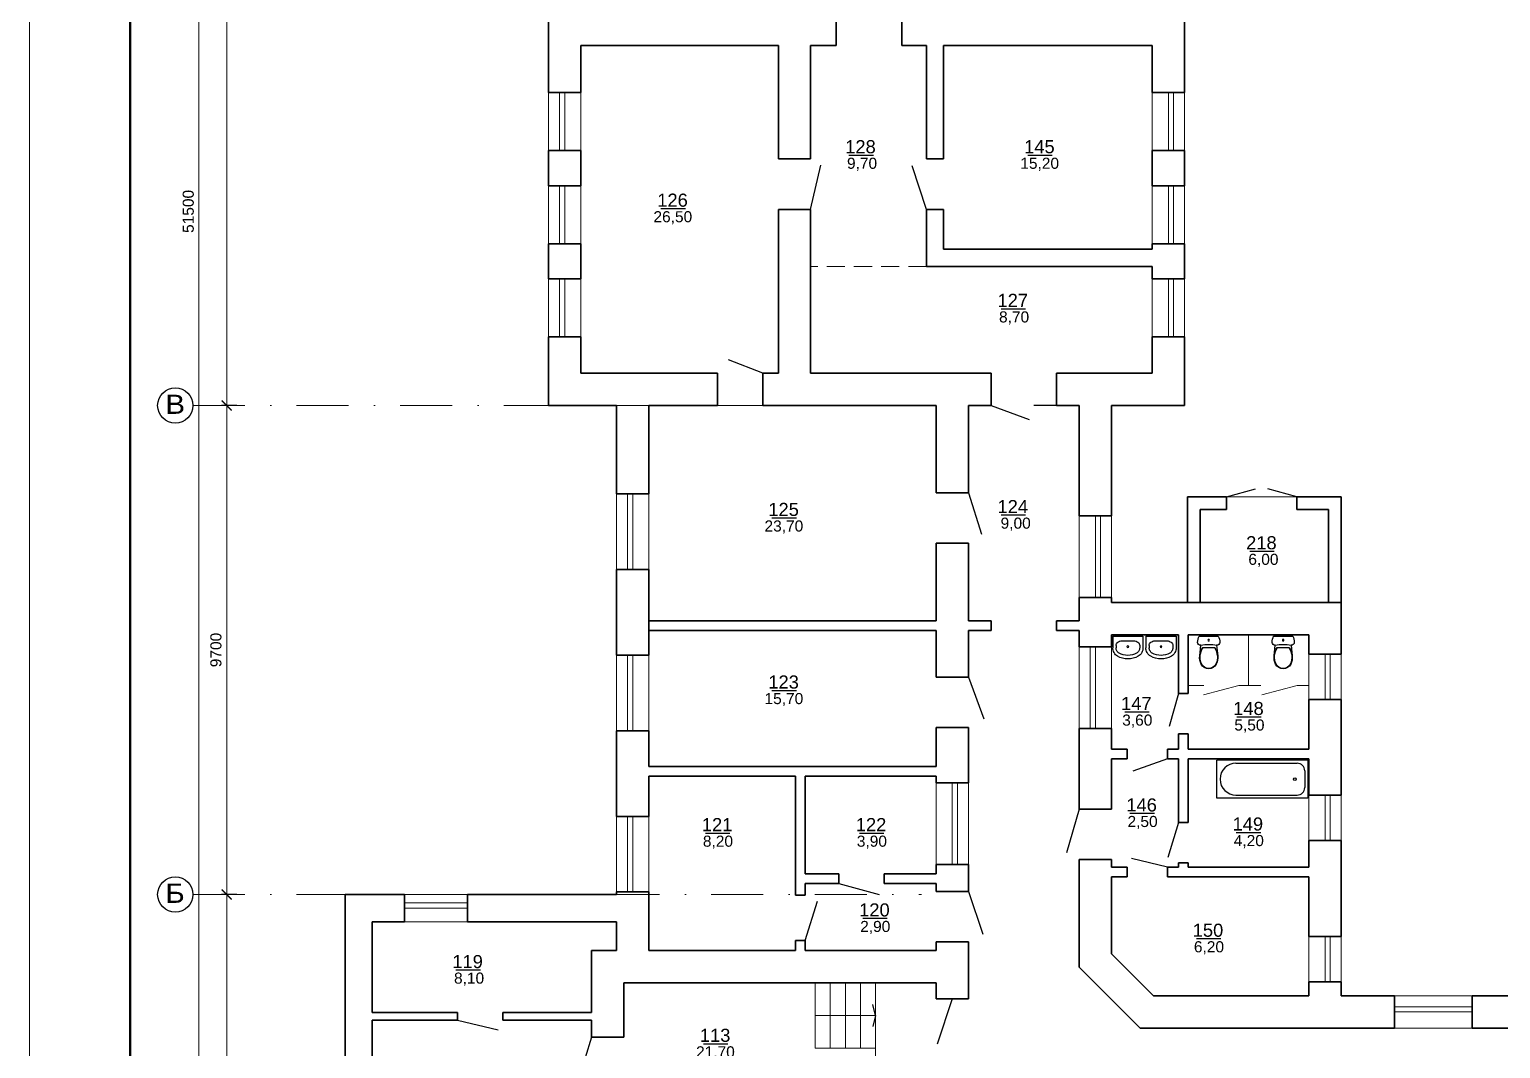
# Model space of a CAD drawing. Header units: millimetres. Extents: x 752233 to 2620908, y -654617 to -58944.
# Drawn here: x 1129820 to 1159016, y -239741 to -219525 of the extents above; entities that cross this region are included whole.
import ezdxf

# ---------------------------------------------------------------- set-up
doc = ezdxf.new("R2010")
doc.units = ezdxf.units.MM
doc.header["$LTSCALE"] = 90
for name, pattern in [('DASHDOT', [25.4, 12.7, -6.35, 0, -6.35]), ('K5LT_DASHED_REINFORCED', [6, 4, -2]), ('Wipeout_Contour', [1000000.0, 0, -1000000.0])]:
    doc.linetypes.add(name, pattern=pattern)
doc.layers.get('0').update_dxf_attribs({"lineweight": 15})
doc.layers.get('DefPoints').update_dxf_attribs({"color": 255, "lineweight": 9})
doc.layers.add('Shutters', color=7, linetype='Continuous')
doc.styles.add('style2', font='ARIAL.TTF')
doc.dimstyles.new('ARKO_TICK_EXTLINES', dxfattribs={"dimscale": 100, "dimtxt": 2.2, "dimasz": 2, "dimexe": 1, "dimexo": 1, "dimgap": 1, "dimtad": 1, "dimdec": 0, "dimzin": 0, "dimtxsty": 'style2', "dimblk": 'ARCHTICK', "dimcen": 2, "dimdle": 2, "dimclrd": 5, "dimadec": 0, "dimazin": 0, "dimtfac": 1, "dimtdec": 0, "dimtix": 1, "dimtmove": 0, "dimatfit": 0, "dimfxl": 0, "dimtolj": 1, "dimtzin": 0, "dimlwd": 20, "dimarcsym": 0})

# ---------------------------------------------------------------- blocks, each defined once
blk = doc.blocks.new('A$C0C1168F7')
at = {"color": 254, "linetype": 'Wipeout_Contour', "ltscale": 5960.404581}
blk.add_wipeout([(0, 450), (0, 221), (3, 187), (11, 155), (26, 124), (44, 97), (68, 73), (95, 54), (160, 24), (229, 6), (300, 0), (371, 6), (440, 24), (505, 54), (532, 73), (556, 97), (574, 124), (589, 155), (597, 187), (600, 221), (600, 450)], dxfattribs=at).dxf.layer = 'Shutters'
at = {"layer": 'Shutters', "color": 133, "linetype": 'Continuous'}
for p, q in [((0, 450), (0, 221)), ((600, 450), (0, 450)), ((181, 358), (181, 358)), ((419, 358), (181, 358)), ((600, 450), (600, 221)), ((65, 267), (65, 221)), ((535, 267), (535, 221))]:
    blk.add_line(p, q, dxfattribs=at)
for points in [[(181, 358), (159, 356), (137, 351), (117, 342), (99, 331), (85, 317), (74, 302), (67, 284), (65, 267)], [(535, 267), (533, 284), (526, 302), (515, 317), (501, 331), (483, 342), (463, 351), (441, 356), (419, 358)], [(0, 221), (2, 196), (6, 171), (14, 147), (25, 124), (39, 103), (56, 84), (74, 68), (95, 54)], [(65, 221), (66, 205), (69, 189), (74, 173), (82, 159), (90, 146), (101, 134), (113, 123), (126, 114)], [(95, 54), (143, 31), (194, 14), (247, 3), (300, 0), (353, 3), (406, 14), (457, 31), (505, 54)], [(126, 114), (167, 94), (210, 80), (255, 71), (300, 68), (345, 71), (390, 80), (433, 94), (474, 114)], [(474, 114), (487, 123), (499, 134), (510, 146), (518, 159), (526, 173), (531, 189), (534, 205), (535, 221)], [(505, 54), (526, 68), (544, 84), (561, 103), (575, 124), (586, 147), (594, 171), (598, 196), (600, 221)]]:
    blk.add_lwpolyline(points, dxfattribs=at)
blk.add_circle((300, 243), 17.5, dxfattribs=at)
blk = doc.blocks.new('A$C5F3917FC')
at = {"color": 254, "linetype": 'Wipeout_Contour', "ltscale": 14728.445072}
blk.add_wipeout([(31, 650), (18, 619), (8, 587), (2, 554), (0, 520), (5, 498), (20, 479), (40, 469), (64, 469), (102, 475), (141, 480), (181, 483), (220, 484), (259, 483), (299, 480), (338, 475), (376, 469), (400, 469), (420, 479), (435, 498), (440, 520), (438, 554), (432, 587), (422, 619), (409, 650)], dxfattribs=at).dxf.layer = 'Shutters'
at = {"layer": 'Shutters', "color": 133, "linetype": 'Continuous'}
blk.add_line((409, 650), (31, 650), dxfattribs=at)
at = {"color": 254, "linetype": 'Wipeout_Contour', "ltscale": 9083.641401}
blk.add_wipeout([(98, 419), (342, 419), (363, 381), (380, 341), (392, 300), (399, 257), (376, 469), (338, 475), (299, 480), (259, 483), (220, 484), (181, 483), (141, 480), (102, 475), (64, 469), (41, 257), (48, 300), (60, 341), (77, 381)], dxfattribs=at).dxf.layer = 'Shutters'
at = {"layer": 'Shutters', "color": 133, "linetype": 'Continuous'}
for p, q in [((18, 619), (8, 587)), ((31, 650), (18, 619)), ((422, 619), (409, 650)), ((432, 587), (422, 619))]:
    blk.add_line(p, q, dxfattribs=at)
at = {"color": 254, "linetype": 'Wipeout_Contour', "ltscale": 8188.801298}
blk.add_wipeout([(343, 54), (369, 92), (386, 132), (396, 173), (400, 215), (399, 257), (392, 301), (379, 344), (361, 385), (337, 427), (103, 427), (79, 385), (61, 344), (48, 301), (41, 257), (39, 215), (44, 173), (54, 132), (71, 92), (97, 54), (132, 25), (174, 6), (220, 0), (266, 6), (308, 25)], dxfattribs=at).dxf.layer = 'Shutters'
at = {"layer": 'Shutters', "color": 133, "linetype": 'Continuous'}
for p, q in [((8, 587), (2, 554)), ((438, 554), (432, 587)), ((2, 554), (0, 520)), ((0, 520), (5, 498)), ((5, 498), (20, 479)), ((20, 479), (40, 469)), ((40, 469), (64, 469)), ((64, 469), (41, 257)), ((48, 300), (41, 257)), ((60, 341), (48, 300)), ((56, 299), (49, 256)), ((68, 341), (56, 299)), ((77, 381), (60, 341)), ((86, 381), (68, 341)), ((98, 419), (77, 381)), ((107, 419), (86, 381)), ((342, 419), (98, 419)), ((354, 381), (333, 419)), ((363, 381), (342, 419)), ((371, 341), (354, 381)), ((380, 341), (363, 381)), ((384, 299), (371, 341)), ((399, 257), (376, 469)), ((376, 469), (400, 469)), ((392, 300), (380, 341)), ((391, 256), (384, 299)), ((399, 257), (392, 300)), ((400, 469), (420, 479)), ((420, 479), (435, 498)), ((435, 498), (440, 520)), ((440, 520), (438, 554)), ((41, 257), (39, 215)), ((39, 215), (44, 173)), ((44, 173), (54, 132)), ((49, 256), (47, 215)), ((47, 215), (52, 174)), ((52, 174), (62, 134)), ((54, 132), (70, 92)), ((62, 134), (78, 96)), ((70, 92), (97, 54)), ((78, 96), (102, 60)), ((97, 54), (132, 25)), ((102, 60), (136, 32)), ((132, 25), (174, 6)), ((136, 32), (176, 14)), ((174, 6), (220, 0)), ((176, 14), (220, 8)), ((220, 8), (264, 14)), ((220, 0), (266, 6)), ((264, 14), (304, 32)), ((266, 6), (308, 25)), ((304, 32), (338, 60)), ((308, 25), (343, 54)), ((338, 60), (362, 96)), ((343, 54), (370, 92)), ((362, 96), (378, 134)), ((370, 92), (386, 132)), ((378, 134), (388, 174)), ((386, 132), (396, 173)), ((388, 174), (393, 215)), ((393, 215), (391, 256)), ((396, 173), (401, 215)), ((401, 215), (399, 257))]:
    blk.add_line(p, q, dxfattribs=at)
blk.add_lwpolyline([(376, 469), (338, 475), (299, 480), (259, 483), (220, 484), (181, 483), (141, 480), (102, 475), (64, 469)], dxfattribs=at)
blk.add_circle((220, 567), 15, dxfattribs=at)
blk = doc.blocks.new('A$C003F1A73')
at = {"color": 254, "linetype": 'Wipeout_Contour', "ltscale": 4500.361208}
blk.add_wipeout([(0, 0), (1800, 0), (1800, 750), (0, 750)], dxfattribs=at).dxf.layer = 'Shutters'
at = {"layer": 'Shutters', "color": 133, "linetype": 'Continuous'}
for p, q in [((0, 0), (0, 750)), ((0, 750), (1800, 750)), ((1425, 690), (210, 690)), ((1800, 750), (1800, 0)), ((60, 210), (60, 540)), ((1425, 60), (210, 60)), ((0, 0), (1800, 0))]:
    blk.add_line(p, q, dxfattribs=at)
blk.add_circle((256, 375), 25, dxfattribs=at)
for centre, radius, start, end in [((210, 540), 150, 90, 180), ((1425, 375), 315, 270, 90), ((210, 210), 150, 180, 270)]:
    blk.add_arc(centre, radius, start, end, dxfattribs=at)
blk = doc.blocks.new('_ArchTick')
at = {"color": 0, "linetype": 'ByBlock', "const_width": 0.15}
blk.add_lwpolyline([(-0.5, -0.5), (0.5, 0.5)], dxfattribs=at)
blk = doc.blocks.new('*D25')
at = {"color": 5, "lineweight": 20}
blk.add_line((1133185, -249085), (1133185, -197185), dxfattribs=at)
at = {"color": 0, "lineweight": -2}
for p, q in [((1133385, -197385), (1133085, -197385)), ((1133385, -248885), (1133085, -248885))]:
    blk.add_line(p, q, dxfattribs=at)
at = {"layer": 'DefPoints', "color": 0, "lineweight": 15}
for p in [(1133185, -197385), (1135236, -197385), (1135236, -248885)]:
    blk.add_point(p, dxfattribs=at)
at = {"color": 5, "lineweight": 20, "xscale": 200, "yscale": 200, "zscale": 200}
for p, rotation in [((1133185, -197385), 90), ((1133185, -248885), 270)]:
    blk.add_blockref('_ArchTick', p, dxfattribs=dict(at, rotation=rotation))
at = {"color": 0, "lineweight": 15, "insert": (1132973, -223135), "char_height": 220, "attachment_point": 5, "rotation": 90, "style": 'style2'}
blk.add_mtext('\\A1;51500', dxfattribs=at)
blk = doc.blocks.new('*D26')
at = {"color": 5, "lineweight": 20}
blk.add_line((1133735, -197185), (1133735, -227185), dxfattribs=at)
at = {"color": 0, "lineweight": -2}
for p, q in [((1133935, -197385), (1133635, -197385)), ((1133935, -226985), (1133635, -226985))]:
    blk.add_line(p, q, dxfattribs=at)
at = {"layer": 'DefPoints', "color": 0, "lineweight": 15}
for p in [(1135078, -197385), (1133735, -226985), (1135078, -226985)]:
    blk.add_point(p, dxfattribs=at)
at = {"color": 5, "lineweight": 20, "xscale": 200, "yscale": 200, "zscale": 200}
for p, rotation in [((1133735, -197385), 90), ((1133735, -226985), 270)]:
    blk.add_blockref('_ArchTick', p, dxfattribs=dict(at, rotation=rotation))
at = {"color": 0, "lineweight": 15, "insert": (1133522, -212185), "char_height": 220, "attachment_point": 5, "rotation": 90, "style": 'style2'}
blk.add_mtext('\\A1;29600', dxfattribs=at)
blk = doc.blocks.new('*D27')
at = {"color": 5, "lineweight": 20}
blk.add_line((1133735, -226785), (1133735, -236885), dxfattribs=at)
at = {"color": 0, "lineweight": -2}
for p, q in [((1133935, -226985), (1133635, -226985)), ((1133935, -236685), (1133635, -236685))]:
    blk.add_line(p, q, dxfattribs=at)
at = {"layer": 'DefPoints', "color": 0, "lineweight": 15}
for p in [(1135078, -226985), (1133735, -236685), (1135508, -236685)]:
    blk.add_point(p, dxfattribs=at)
at = {"color": 5, "lineweight": 20, "xscale": 200, "yscale": 200, "zscale": 200}
for p, rotation in [((1133735, -226985), 90), ((1133735, -236685), 270)]:
    blk.add_blockref('_ArchTick', p, dxfattribs=dict(at, rotation=rotation))
at = {"color": 0, "lineweight": 15, "insert": (1133522, -231835), "char_height": 220, "attachment_point": 5, "rotation": 90, "style": 'style2'}
blk.add_mtext('\\A1;9700', dxfattribs=at)
blk = doc.blocks.new('*D28')
at = {"color": 0, "lineweight": -2}
for p, q in [((1133935, -236685), (1133635, -236685)), ((1133935, -248885), (1133635, -248885))]:
    blk.add_line(p, q, dxfattribs=at)
at = {"color": 5, "lineweight": 20}
blk.add_line((1133735, -236485), (1133735, -249085), dxfattribs=at)
at = {"layer": 'DefPoints', "color": 0, "lineweight": 15}
for p in [(1135508, -236685), (1133735, -248885), (1135508, -248885)]:
    blk.add_point(p, dxfattribs=at)
at = {"color": 5, "lineweight": 20, "xscale": 200, "yscale": 200, "zscale": 200}
for p, rotation in [((1133735, -236685), 90), ((1133735, -248885), 270)]:
    blk.add_blockref('_ArchTick', p, dxfattribs=dict(at, rotation=rotation))
at = {"color": 0, "lineweight": 15, "insert": (1133522, -242785), "char_height": 220, "attachment_point": 5, "rotation": 90, "style": 'style2'}
blk.add_mtext('\\A1;12200', dxfattribs=at)

msp = doc.modelspace()

# ---------------------------------------------------------------- linework, layer by layer
at = {"color": 250, "linetype": 'ByBlock', "ltscale": 4}
msp.add_line((1129820.4, -192165.3), (1129820.4, -270794.7), dxfattribs=at)
at = {"color": 7, "lineweight": 50}
msp.add_line((1131820.4, -192665.3), (1131820.4, -270294.7), dxfattribs=at)
at = {"color": 250, "lineweight": 35}
for p, q in [((1152743.8, -220775.1), (1152743.8, -218175.1)), ((1140123.8, -220775.1), (1140123.8, -218495.1)), ((1145831.3, -219205.1), (1145831.3, -219845.1)), ((1147131.3, -219205.1), (1147131.3, -219845.1)), ((1140763.8, -220775.1), (1140763.8, -219845.1)), ((1140763.8, -219845.1), (1144683.8, -219845.1)), ((1144683.8, -222095.1), (1144683.8, -219845.1)), ((1145323.8, -222095.1), (1145323.8, -219845.1)), ((1145323.8, -219845.1), (1145831.3, -219845.1)), ((1147131.3, -219845.1), (1147623.8, -219845.1)), ((1147623.8, -222095.1), (1147623.8, -219845.1)), ((1147963.8, -219845.1), (1152103.8, -219845.1)), ((1147963.8, -222095.1), (1147963.8, -219845.1)), ((1152103.8, -220775.1), (1152103.8, -219845.1)), ((1140123.8, -220775.1), (1140763.8, -220775.1)), ((1152103.8, -220775.1), (1152743.8, -220775.1)), ((1140123.8, -222625.1), (1140123.8, -221925.1)), ((1140123.8, -221925.1), (1140763.8, -221925.1)), ((1140763.8, -222625.1), (1140763.8, -221925.1)), ((1145323.8, -222095.1), (1144683.8, -222095.1)), ((1147963.8, -222095.1), (1147623.8, -222095.1)), ((1152103.8, -222625.1), (1152103.8, -221925.1)), ((1152103.8, -221925.1), (1152743.8, -221925.1)), ((1152743.8, -222625.1), (1152743.8, -221925.1)), ((1140123.8, -222625.1), (1140763.8, -222625.1)), ((1152103.8, -222625.1), (1152743.8, -222625.1)), ((1144683.8, -226345.1), (1144683.8, -223095.1)), ((1145323.8, -223095.1), (1144683.8, -223095.1)), ((1145323.8, -226345.1), (1145323.8, -223095.1)), ((1147623.8, -224225.1), (1147623.8, -223095.1)), ((1147963.8, -223095.1), (1147623.8, -223095.1)), ((1147963.8, -223885.1), (1147963.8, -223095.1)), ((1140123.8, -224475.1), (1140123.8, -223775.1)), ((1140123.8, -223775.1), (1140763.8, -223775.1)), ((1140763.8, -224475.1), (1140763.8, -223775.1)), ((1147963.8, -223885.1), (1152103.8, -223885.1)), ((1152103.8, -223885.1), (1152103.8, -223775.1)), ((1152103.8, -223775.1), (1152743.8, -223775.1)), ((1152743.8, -224475.1), (1152743.8, -223775.1)), ((1140123.8, -224475.1), (1140763.8, -224475.1)), ((1147623.8, -224225.1), (1152103.8, -224225.1)), ((1152103.8, -224475.1), (1152103.8, -224225.1)), ((1152103.8, -224475.1), (1152743.8, -224475.1)), ((1140123.8, -226985.1), (1140123.8, -225625.1)), ((1140123.8, -225625.1), (1140763.8, -225625.1)), ((1140763.8, -226345.1), (1140763.8, -225625.1)), ((1152103.8, -226345.1), (1152103.8, -225625.1)), ((1152103.8, -225625.1), (1152743.8, -225625.1)), ((1152743.8, -226985.1), (1152743.8, -225625.1)), ((1140763.8, -226345.1), (1143475.8, -226345.1)), ((1143475.8, -226345.1), (1143475.8, -226985.1)), ((1144375.8, -226345.1), (1144683.8, -226345.1)), ((1144375.8, -226345.1), (1144375.8, -226985.1)), ((1145323.8, -226345.1), (1148906.4, -226345.1)), ((1148906.4, -226345.1), (1148906.4, -226985.1)), ((1150206.4, -226345.1), (1152103.8, -226345.1)), ((1150206.4, -226345.1), (1150206.4, -226985.1)), ((1140123.8, -226985.1), (1141473.8, -226985.1)), ((1141473.8, -228735.1), (1141473.8, -226985.1)), ((1142113.8, -228735.1), (1142113.8, -226985.1)), ((1142113.8, -226985.1), (1143475.8, -226985.1)), ((1144375.8, -226985.1), (1147813.8, -226985.1)), ((1147813.8, -228715.9), (1147813.8, -226985.1)), ((1148453.8, -228715.9), (1148453.8, -226985.1)), ((1148453.8, -226985.1), (1148906.4, -226985.1)), ((1150206.4, -226985.1), (1150653.8, -226985.1)), ((1150653.8, -229175.1), (1150653.8, -226985.1)), ((1151293.8, -229175.1), (1151293.8, -226985.1)), ((1151293.8, -226985.1), (1152743.8, -226985.1)), ((1141473.8, -228735.1), (1142113.8, -228735.1)), ((1148453.8, -228715.9), (1147813.8, -228715.9)), ((1152803.8, -228795.1), (1152803.8, -230895.1)), ((1153573.8, -228795.1), (1152803.8, -228795.1)), ((1153573.8, -228795.1), (1153573.8, -229045.1)), ((1155853.8, -228795.1), (1154973.8, -228795.1)), ((1154973.8, -228795.1), (1154973.8, -229045.1)), ((1155853.8, -230895.1), (1155853.8, -228795.1)), ((1151293.8, -229175.1), (1150653.8, -229175.1)), ((1153053.8, -229045.1), (1153053.8, -230895.1)), ((1153573.8, -229045.1), (1153053.8, -229045.1)), ((1155603.8, -229045.1), (1154973.8, -229045.1)), ((1155603.8, -230895.1), (1155603.8, -229045.1)), ((1147813.8, -231255.1), (1147813.8, -229715.9)), ((1148453.8, -229715.9), (1147813.8, -229715.9)), ((1148453.8, -231255.1), (1148453.8, -229715.9)), ((1141473.8, -231935.1), (1141473.8, -230235.1)), ((1141473.8, -230235.1), (1142113.8, -230235.1)), ((1142113.8, -231935.1), (1142113.8, -230235.1)), ((1150653.8, -231255.1), (1150653.8, -230795.1)), ((1151293.8, -230795.1), (1150653.8, -230795.1)), ((1151293.8, -230895.1), (1151293.8, -230795.1)), ((1155853.8, -230895.1), (1151293.8, -230895.1)), ((1155853.8, -231915.1), (1155853.8, -230895.1)), ((1147813.8, -231255.1), (1142113.8, -231255.1)), ((1147813.8, -231445.1), (1142113.8, -231445.1)), ((1147813.8, -232370.8), (1147813.8, -231445.1)), ((1148906.4, -231255.1), (1148453.8, -231255.1)), ((1148453.8, -232370.8), (1148453.8, -231445.1)), ((1148906.4, -231445.1), (1148453.8, -231445.1)), ((1148906.4, -231255.1), (1148906.4, -231445.1)), ((1150653.8, -231255.1), (1150206.4, -231255.1)), ((1150206.4, -231255.1), (1150206.4, -231445.1)), ((1150653.8, -231445.1), (1150206.4, -231445.1)), ((1150653.8, -231775.1), (1150653.8, -231445.1)), ((1151293.8, -231775.1), (1150653.8, -231775.1)), ((1151293.8, -231775.1), (1151293.8, -231535.1)), ((1152623.8, -231535.1), (1151293.8, -231535.1)), ((1152623.8, -232697.9), (1152623.8, -231535.1)), ((1155213.8, -231535.1), (1152813.8, -231535.1)), ((1152813.8, -232697.9), (1152813.8, -231535.1)), ((1155213.8, -231915.1), (1155213.8, -231535.1)), ((1141473.8, -231935.1), (1142113.8, -231935.1)), ((1155853.8, -231915.1), (1155213.8, -231915.1)), ((1148453.8, -232370.8), (1147813.8, -232370.8)), ((1152813.8, -232697.9), (1152623.8, -232697.9)), ((1155213.8, -233804.7), (1155213.8, -232815.1)), ((1155853.8, -232815.1), (1155213.8, -232815.1)), ((1155853.8, -234715.1), (1155853.8, -232815.1)), ((1141473.8, -235135.1), (1141473.8, -233435.1)), ((1141473.8, -233435.1), (1142113.8, -233435.1)), ((1142113.8, -234145.1), (1142113.8, -233435.1)), ((1147813.8, -234145.1), (1147813.8, -233370.8)), ((1148453.8, -233370.8), (1147813.8, -233370.8)), ((1148453.8, -234468.1), (1148453.8, -233370.8)), ((1150653.8, -234991.2), (1150653.8, -233395.1)), ((1151293.8, -233395.1), (1150653.8, -233395.1)), ((1151293.8, -233804.7), (1151293.8, -233395.1)), ((1152623.8, -233804.7), (1152623.8, -233497.9)), ((1152813.8, -233497.9), (1152623.8, -233497.9)), ((1152813.8, -233804.7), (1152813.8, -233497.9)), ((1151607.9, -233804.7), (1151293.8, -233804.7)), ((1151607.9, -233804.7), (1151607.9, -233994.7)), ((1152623.8, -233804.7), (1152407.9, -233804.7)), ((1152407.9, -233804.7), (1152407.9, -233994.7)), ((1155213.8, -233804.7), (1152813.8, -233804.7)), ((1147813.8, -234145.1), (1142113.8, -234145.1)), ((1151293.8, -234991.2), (1151293.8, -233994.7)), ((1151607.9, -233994.7), (1151293.8, -233994.7)), ((1152623.8, -233994.7), (1152407.9, -233994.7)), ((1152623.8, -235255.9), (1152623.8, -233994.7)), ((1155213.8, -233994.7), (1152813.8, -233994.7)), ((1152813.8, -235255.9), (1152813.8, -233994.7)), ((1155213.8, -234715.1), (1155213.8, -233994.7)), ((1142113.8, -235135.1), (1142113.8, -234335.1)), ((1145023.8, -234335.1), (1142113.8, -234335.1)), ((1145023.8, -236696.9), (1145023.8, -234335.1)), ((1147813.8, -234335.1), (1145213.8, -234335.1)), ((1145213.8, -236275.1), (1145213.8, -234335.1)), ((1147813.8, -234468.1), (1147813.8, -234335.1)), ((1148453.8, -234468.1), (1147813.8, -234468.1)), ((1155853.8, -234715.1), (1155213.8, -234715.1)), ((1151293.8, -234991.2), (1150653.8, -234991.2)), ((1141473.8, -235135.1), (1142113.8, -235135.1)), ((1152813.8, -235255.9), (1152623.8, -235255.9)), ((1155213.8, -236144.7), (1155213.8, -235615.1)), ((1155853.8, -235615.1), (1155213.8, -235615.1)), ((1155853.8, -237515.1), (1155853.8, -235615.1)), ((1147813.8, -236275.1), (1147813.8, -236088.1)), ((1148453.8, -236088.1), (1147813.8, -236088.1)), ((1148453.8, -236624), (1148453.8, -236088.1)), ((1150653.8, -238127.4), (1150653.8, -235991.2)), ((1151293.8, -235991.2), (1150653.8, -235991.2)), ((1151293.8, -236144.7), (1151293.8, -235991.2)), ((1151607.9, -236144.7), (1151293.8, -236144.7)), ((1151607.9, -236144.7), (1151607.9, -236334.7)), ((1152623.8, -236144.7), (1152407.9, -236144.7)), ((1152407.9, -236144.7), (1152407.9, -236334.7)), ((1152623.8, -236144.7), (1152623.8, -236055.9)), ((1152813.8, -236055.9), (1152623.8, -236055.9)), ((1152813.8, -236144.7), (1152813.8, -236055.9)), ((1155213.8, -236144.7), (1152813.8, -236144.7)), ((1145881.3, -236275.1), (1145213.8, -236275.1)), ((1145213.8, -236696.9), (1145213.8, -236465.1)), ((1145881.3, -236465.1), (1145213.8, -236465.1)), ((1145881.3, -236275.1), (1145881.3, -236465.1)), ((1147813.8, -236275.1), (1146781.3, -236275.1)), ((1146781.3, -236275.1), (1146781.3, -236465.1)), ((1147813.8, -236465.1), (1146781.3, -236465.1)), ((1147813.8, -236624), (1147813.8, -236465.1)), ((1151293.8, -237862.3), (1151293.8, -236334.7)), ((1151607.9, -236334.7), (1151293.8, -236334.7)), ((1155213.8, -236334.7), (1152407.9, -236334.7)), ((1155213.8, -237515.1), (1155213.8, -236334.7)), ((1136083.8, -240175.1), (1136083.8, -236685.1)), ((1136083.8, -236685.1), (1137263.8, -236685.1)), ((1137263.8, -236685.1), (1137263.8, -237225.1)), ((1138513.8, -236685.1), (1141473.8, -236685.1)), ((1138513.8, -236685.1), (1138513.8, -237225.1)), ((1141473.8, -236635.1), (1142113.8, -236635.1)), ((1141473.8, -236685.1), (1141473.8, -236635.1)), ((1142113.8, -237795.1), (1142113.8, -236635.1)), ((1145213.8, -236696.9), (1145023.8, -236696.9)), ((1148453.8, -236624), (1147813.8, -236624)), ((1136623.8, -239025.1), (1136623.8, -237225.1)), ((1136623.8, -237225.1), (1137263.8, -237225.1)), ((1138513.8, -237225.1), (1141473.8, -237225.1)), ((1141473.8, -237795.1), (1141473.8, -237225.1)), ((1145023.8, -237795.1), (1145023.8, -237596.9)), ((1145213.8, -237596.9), (1145023.8, -237596.9)), ((1145213.8, -237795.1), (1145213.8, -237596.9)), ((1147813.8, -237795.1), (1147813.8, -237624)), ((1148453.8, -237624), (1147813.8, -237624)), ((1148453.8, -238755.1), (1148453.8, -237624)), ((1155853.8, -237515.1), (1155213.8, -237515.1)), ((1140973.8, -239025.1), (1140973.8, -237795.1)), ((1141473.8, -237795.1), (1140973.8, -237795.1)), ((1145023.8, -237795.1), (1142113.8, -237795.1)), ((1147813.8, -237795.1), (1145213.8, -237795.1)), ((1152126.6, -238695.1), (1151293.8, -237862.3)), ((1151861.5, -239335.1), (1150653.8, -238127.4)), ((1141613.8, -239516.6), (1141613.8, -238435.1)), ((1147813.8, -238435.1), (1141613.8, -238435.1)), ((1147813.8, -238755.1), (1147813.8, -238435.1)), ((1155213.8, -238695.1), (1155213.8, -238415.1)), ((1155853.8, -238415.1), (1155213.8, -238415.1)), ((1155853.8, -238695.1), (1155853.8, -238415.1)), ((1148453.8, -238755.1), (1147813.8, -238755.1)), ((1155213.8, -238695.1), (1152126.6, -238695.1)), ((1156913.8, -238695.1), (1155853.8, -238695.1)), ((1156913.8, -239335.1), (1156913.8, -238695.1)), ((1159653.8, -238695.1), (1158453.8, -238695.1)), ((1158453.8, -239335.1), (1158453.8, -238695.1)), ((1136623.8, -239025.1), (1138318.4, -239025.1)), ((1138318.4, -239025.1), (1138318.4, -239175.1)), ((1139218.4, -239025.1), (1140973.8, -239025.1)), ((1139218.4, -239025.1), (1139218.4, -239175.1)), ((1136623.8, -240175.1), (1136623.8, -239175.1)), ((1136623.8, -239175.1), (1138318.4, -239175.1)), ((1139218.4, -239175.1), (1140973.8, -239175.1)), ((1140973.8, -239516.6), (1140973.8, -239175.1)), ((1156913.8, -239335.1), (1151861.5, -239335.1)), ((1159653.8, -239335.1), (1158453.8, -239335.1)), ((1140973.8, -239516.6), (1141613.8, -239516.6))]:
    msp.add_line(p, q, dxfattribs=at)
at = {"color": 250, "lineweight": 15}
for p, q in [((1140123.8, -220775.1), (1140123.8, -221925.1)), ((1140341.5, -220775.1), (1140341.5, -221925.1)), ((1140443.8, -220775.1), (1140443.8, -221925.1)), ((1140763.8, -220775.1), (1140763.8, -221925.1)), ((1152103.8, -220775.1), (1152103.8, -221925.1)), ((1152423.8, -220775.1), (1152423.8, -221925.1)), ((1152526.1, -220775.1), (1152526.1, -221925.1)), ((1152743.8, -220775.1), (1152743.8, -221925.1)), ((1140123.8, -222625.1), (1140123.8, -223775.1)), ((1140341.5, -222625.1), (1140341.5, -223775.1)), ((1140443.8, -222625.1), (1140443.8, -223775.1)), ((1140763.8, -222625.1), (1140763.8, -223775.1)), ((1152103.8, -222625.1), (1152103.8, -223775.1)), ((1152423.8, -222625.1), (1152423.8, -223775.1)), ((1152526.1, -222625.1), (1152526.1, -223775.1)), ((1152743.8, -222625.1), (1152743.8, -223775.1)), ((1140123.8, -224475.1), (1140123.8, -225625.1)), ((1140341.5, -224475.1), (1140341.5, -225625.1)), ((1140443.8, -224475.1), (1140443.8, -225625.1)), ((1140763.8, -224475.1), (1140763.8, -225625.1)), ((1152103.8, -224475.1), (1152103.8, -225625.1)), ((1152423.8, -224475.1), (1152423.8, -225625.1)), ((1152526.1, -224475.1), (1152526.1, -225625.1)), ((1152743.8, -224475.1), (1152743.8, -225625.1)), ((1141473.8, -228735.1), (1141473.8, -230235.1)), ((1141691.5, -228735.1), (1141691.5, -230235.1)), ((1141793.8, -228735.1), (1141793.8, -230235.1)), ((1142113.8, -228735.1), (1142113.8, -230235.1)), ((1153573.8, -228795.1), (1154973.8, -228795.1)), ((1150653.8, -229175.1), (1150653.8, -230795.1)), ((1150973.8, -229175.1), (1150973.8, -230795.1)), ((1151076.1, -229175.1), (1151076.1, -230795.1)), ((1151293.8, -229175.1), (1151293.8, -230795.1)), ((1150653.8, -231775.1), (1150653.8, -233395.1)), ((1150871.5, -231775.1), (1150871.5, -233395.1)), ((1150973.8, -231775.1), (1150973.8, -233395.1)), ((1151293.8, -231775.1), (1151293.8, -233395.1)), ((1154013.8, -231535.1), (1154013.8, -232539.1)), ((1141473.8, -231935.1), (1141473.8, -233435.1)), ((1141691.5, -231935.1), (1141691.5, -233435.1)), ((1141793.8, -231935.1), (1141793.8, -233435.1)), ((1142113.8, -231935.1), (1142113.8, -233435.1)), ((1155213.8, -231915.1), (1155213.8, -232815.1)), ((1155533.8, -231915.1), (1155533.8, -232815.1)), ((1155636.1, -231915.1), (1155636.1, -232815.1)), ((1155853.8, -231915.1), (1155853.8, -232815.1)), ((1153127.4, -232539.1), (1152813.8, -232539.1)), ((1153819, -232539.1), (1153118.6, -232726.8)), ((1154260.5, -232539.1), (1153819, -232539.1)), ((1154981, -232539.1), (1154280.5, -232726.8)), ((1155213.8, -232539.1), (1154981, -232539.1)), ((1147813.8, -234468.1), (1147813.8, -236088.1)), ((1148133.8, -234468.1), (1148133.8, -236088.1)), ((1148236.1, -234468.1), (1148236.1, -236088.1)), ((1148453.8, -234468.1), (1148453.8, -236088.1)), ((1155213.8, -234715.1), (1155213.8, -235615.1)), ((1155533.8, -234715.1), (1155533.8, -235615.1)), ((1155636.1, -234715.1), (1155636.1, -235615.1)), ((1155853.8, -234715.1), (1155853.8, -235615.1)), ((1141473.8, -235135.1), (1141473.8, -236635.1)), ((1141691.5, -235135.1), (1141691.5, -236635.1)), ((1141793.8, -235135.1), (1141793.8, -236635.1)), ((1142113.8, -235135.1), (1142113.8, -236635.1)), ((1138513.8, -236685.1), (1137263.8, -236685.1)), ((1138513.8, -236852.8), (1137263.8, -236852.8)), ((1138513.8, -236955.1), (1137263.8, -236955.1)), ((1138513.8, -237225.1), (1137263.8, -237225.1)), ((1155213.8, -237515.1), (1155213.8, -238415.1)), ((1155533.8, -237515.1), (1155533.8, -238415.1)), ((1155636.1, -237515.1), (1155636.1, -238415.1)), ((1155853.8, -237515.1), (1155853.8, -238415.1)), ((1158453.8, -238695.1), (1156913.8, -238695.1)), ((1145413.8, -239085.1), (1146613.8, -239085.1)), ((1158453.8, -238912.8), (1156913.8, -238912.8)), ((1158453.8, -239015.1), (1156913.8, -239015.1)), ((1158453.8, -239335.1), (1156913.8, -239335.1))]:
    msp.add_line(p, q, dxfattribs=at)
at = {"lineweight": 30}
for p, q in [((1146082.1, -222017.6), (1146568.1, -222017.6)), ((1149632.6, -222017.6), (1150118.6, -222017.6)), ((1142352.1, -223078), (1142838.1, -223078)), ((1149104.2, -225065.8), (1149590.2, -225065.8)), ((1149104.2, -229156.6), (1149590.2, -229156.6)), ((1144556.2, -229212.8), (1145042.2, -229212.8)), ((1154038.3, -229873.7), (1154524.3, -229873.7)), ((1144556.2, -232636), (1145042.2, -232636)), ((1151556.2, -233063), (1152042.2, -233063)), ((1153781.2, -233160.4), (1154267.2, -233160.4)), ((1151660.8, -235074.3), (1152146.8, -235074.3)), ((1143237.1, -235465), (1143723.1, -235465)), ((1146291.9, -235465), (1146777.9, -235465)), ((1153769, -235452.9), (1154255, -235452.9)), ((1146358.5, -237156.7), (1146844.5, -237156.7)), ((1152978.5, -237559.7), (1153464.5, -237559.7)), ((1138284.7, -238181.6), (1138770.7, -238181.6)), ((1143197.7, -239643.8), (1143683.7, -239643.8))]:
    msp.add_line(p, q, dxfattribs=at)
at = {"color": 2, "lineweight": 30}
for p, q in [((1145323.8, -223095.1), (1145523.4, -222217.6)), ((1147623.8, -223095.1), (1147337.4, -222231)), ((1144375.8, -226345.1), (1143691.6, -226078)), ((1148906.4, -226985.1), (1149659.4, -227263.3)), ((1150206.4, -226985.1), (1149750.9, -226985.1)), ((1148453.8, -228715.9), (1148714.7, -229539.7)), ((1153573.8, -228795.1), (1154151.6, -228640.3)), ((1154973.8, -228795.1), (1154395.9, -228640.3)), ((1148453.8, -232370.8), (1148760.3, -233201.8)), ((1152623.8, -232697.9), (1152439.8, -233351.7)), ((1152407.9, -233994.7), (1151718.1, -234238.1)), ((1150653.8, -234991.2), (1150400.4, -235856.7)), ((1152623.8, -235255.9), (1152411.5, -235954.1)), ((1152407.9, -236144.7), (1151692.8, -235969.5)), ((1145881.3, -236465.1), (1146685, -236685.1)), ((1148453.8, -236624), (1148743, -237472.6)), ((1145213.8, -237596.9), (1145462.2, -236818.1)), ((1148133.8, -238755.1), (1147837.5, -239655.4)), ((1146613.8, -239085.1), (1146556, -238869.4)), ((1146613.8, -239085.1), (1146556, -239300.8)), ((1138318.4, -239175.1), (1139123, -239366.9)), ((1140973.8, -239516.6), (1140721.4, -240332.9))]:
    msp.add_line(p, q, dxfattribs=at)
at = {"color": 4, "linetype": 'K5LT_DASHED_REINFORCED', "lineweight": 15}
msp.add_line((1147623.8, -224225.1), (1145323.8, -224225.1), dxfattribs=at)
at = {"color": 1, "linetype": 'DASHDOT', "ltscale": 0.9}
for p, q in [((1133065.4, -226985.1), (1147521.7, -226985.1)), ((1133065.4, -236685.1), (1147521.7, -236685.1))]:
    msp.add_line(p, q, dxfattribs=at)
at = {"color": 250, "lineweight": 18}
for p, q in [((1145413.8, -239735.1), (1145413.8, -238435.1)), ((1145713.8, -239735.1), (1145713.8, -238435.1)), ((1146013.8, -239735.1), (1146013.8, -238435.1)), ((1146313.8, -239735.1), (1146313.8, -238435.1)), ((1146613.8, -241935.1), (1146613.8, -238435.1)), ((1146613.8, -239735.1), (1145413.8, -239735.1))]:
    msp.add_line(p, q, dxfattribs=at)
at = {"color": 7, "lineweight": 30, "ltscale": 2}
for centre in [(1132715.4, -226985.1), (1132715.4, -236685.1)]:
    msp.add_circle(centre, 350, dxfattribs=at)

# ---------------------------------------------------------------- texts
at = {"color": 7, "linetype": 'Continuous', "style": 'style2'}
for s, height, p in [('128', 260, (1146010.2, -221981.5)), ('145', 260, (1149560.7, -221981.5)), ('9,70', 220, (1146045.2, -222289.7)), ('15,20', 220, (1149484.7, -222289.7)), ('126', 260, (1142280.3, -223041.8)), ('26,50', 220, (1142204.3, -223350.1)), ('127', 260, (1149032.4, -225029.6)), ('8,70', 220, (1149062.5, -225337.9)), ('124', 260, (1149032.4, -229120.4)), ('125', 260, (1144484.4, -229176.7)), ('23,70', 220, (1144408.4, -229484.9)), ('9,00', 220, (1149094.1, -229428.6)), ('218', 260, (1153966.5, -229837.6)), ('6,00', 220, (1154010.4, -230145.8)), ('123', 260, (1144484.4, -232599.9)), ('15,70', 220, (1144408.4, -232908.1)), ('147', 260, (1151484.4, -233026.9)), ('148', 260, (1153709.4, -233124.3)), ('3,60', 220, (1151507.5, -233335.1)), ('5,50', 220, (1153732.5, -233432.5)), ('146', 260, (1151589, -235038.1)), ('121', 260, (1143165.2, -235428.8)), ('122', 260, (1146220, -235428.8)), ('2,50', 220, (1151612.2, -235346.4)), ('149', 260, (1153697.2, -235416.7)), ('8,20', 220, (1143185.4, -235737.1)), ('3,90', 220, (1146240.2, -235737.1)), ('4,20', 220, (1153720.4, -235724.9)), ('120', 260, (1146286.7, -237120.6)), ('2,90', 220, (1146306.9, -237428.8)), ('150', 260, (1152906.6, -237523.6)), ('6,20', 220, (1152929.8, -237831.8)), ('119', 260, (1138212.9, -238145.4)), ('8,10', 220, (1138246.4, -238453.7)), ('113', 260, (1143125.8, -239607.7)), ('21,70', 220, (1143049.8, -239915.9))]:
    msp.add_text(s, height=height, dxfattribs=at).set_placement(p)
at = {"color": 7, "linetype": 'Continuous', "style": 'style2', "width": 1.1}
for s, p in [('В', (1132518.9, -227150.3)), ('Б', (1132518.9, -236850.3))]:
    msp.add_text(s, height=380, dxfattribs=at).set_placement(p)

# ---------------------------------------------------------------- dimensions: what is measured, and where the dimension line sits
at = {"color": 250, "lineweight": 15}
for base, p1, p2, override, picture, middle in [((1133185.4, -197385.1), (1135235.7, -248885.1), (1135235.7, -197385.1), {"dimtfill": 1, "dimtfillclr": 7, "dimarcsym": 1}, '*D25', (1132973.1, -223135.1)), ((1133734.7, -226985.1), (1135078.4, -197385.1), (1135078.4, -226985.1), {"dimtfill": 1, "dimtfillclr": 7, "dimarcsym": 1}, '*D26', (1133522.3, -212185.1)), ((1133734.7, -236685.1), (1135078.4, -226985.1), (1135508.1, -236685.1), {"dimtmove": 1, "dimtfill": 1, "dimtfillclr": 7, "dimarcsym": 1}, '*D27', (1133522.3, -231835.1)), ((1133734.7, -248885.1), (1135508.1, -236685.1), (1135508.1, -248885.1), {"dimtmove": 1, "dimtfill": 1, "dimtfillclr": 7, "dimarcsym": 1}, '*D28', (1133522.3, -242785.1))]:
    dim = msp.add_linear_dim(base=base, p1=p1, p2=p2, angle=90, dimstyle='ARKO_TICK_EXTLINES', override=override, dxfattribs=at)
    dim.commit()
    dim.dimension.update_dxf_attribs({"geometry": picture, "text_midpoint": middle})

# ---------------------------------------------------------------- next in the draw order: block references
at = {"xscale": -1}
for name, p in [('A$C0C1168F7', (1151919.4, -232011.6)), ('A$C5F3917FC', (1153444.2, -232207.2)), ('A$C5F3917FC', (1154921.8, -232207.2))]:
    msp.add_blockref(name, p, dxfattribs=at)
at = {"rotation": 180}
msp.add_blockref('A$C003F1A73', (1155188.2, -234022), dxfattribs=at)

# ---------------------------------------------------------------- next in the draw order: block references
at = {"xscale": -1}
msp.add_blockref('A$C0C1168F7', (1152577.1, -232011.6), dxfattribs=at)

doc.saveas('drawing.dxf')
